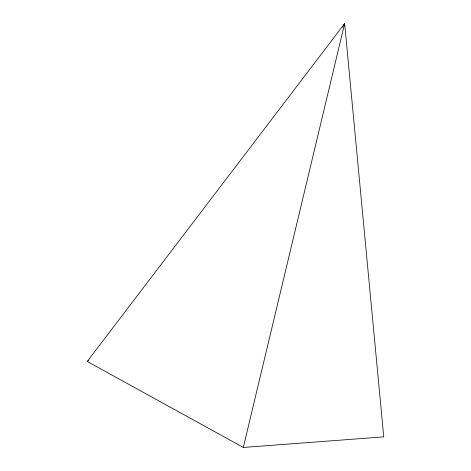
<?xml version="1.0" encoding="UTF-8"?>
<svg xmlns="http://www.w3.org/2000/svg" width="471" height="471" viewBox="0 0 471 471"><rect width="100%" height="100%" fill="white"/><g stroke="black" fill="none" stroke-linecap="round" stroke-linejoin="round"><path stroke-width="0.71" d="M344.489 25.016L344.648 23.55L87.247 361.44L243.319 447.45L383.753 436.87L344.648 23.55L342.311 27.294M243.319 447.45L344.648 23.55M87.247 361.44L88.548 360.757"/></g></svg>
